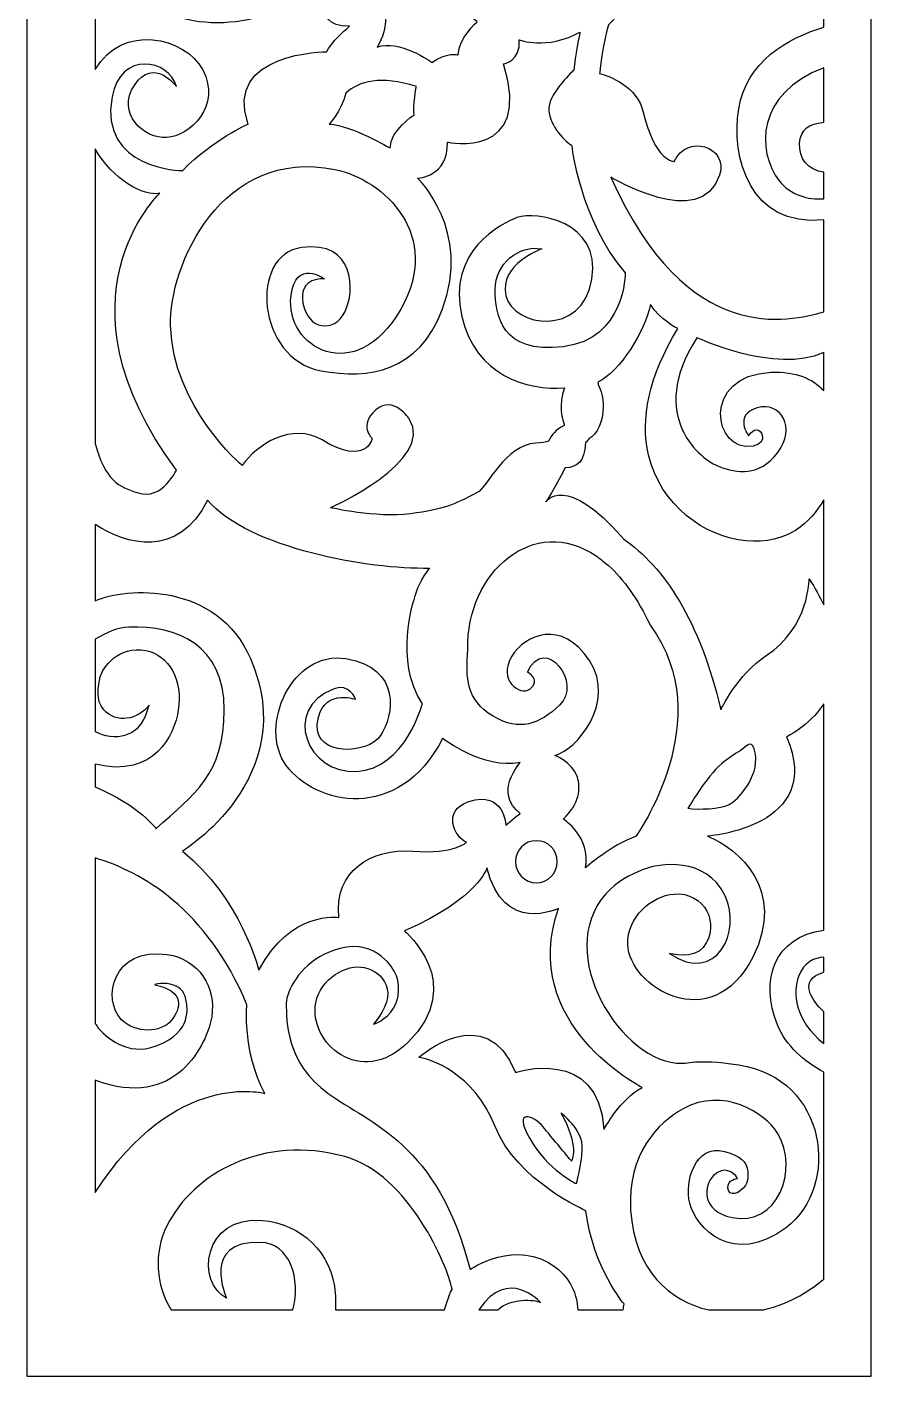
# Model space of a CAD drawing. Header units: centimetres. Extents: x 7.8 to 13.8, y -9 to 9.
# Drawn here: x 7.84 to 13.84, y -9 to 0.6 of the extents above; entities that cross this region are included whole.
import ezdxf

# ---------------------------------------------------------------- set-up
doc = ezdxf.new("R2010")
doc.units = ezdxf.units.CM
doc.header["$MEASUREMENT"] = 0
doc.layers.add('layer 1', color=7, linetype='Continuous')

msp = doc.modelspace()

# ---------------------------------------------------------------- linework, layer by layer
at = {"layer": 'layer 1', "color": 250}
for points, knots in [([(7.83792, 9.00077), (7.83792, 9.00077), (13.84454, 9.00077), (13.84454, 9.00077), (13.84454, 9.00077), (13.84454, 9.00077), (13.84454, -9.00021), (13.84454, -9.00021), (13.84454, -9.00021), (13.84454, -9.00021), (7.83792, -9.00021), (7.83792, -9.00021), (7.83792, -9.00021), (7.83792, -9.00021), (7.83792, 9.00077), (7.83792, 9.00077)], [0, 0, 0, 0, 0.2, 0.2, 0.2, 0.2, 0.4, 0.4, 0.4, 0.4, 0.6, 0.6, 0.6, 0.6, 1, 1, 1, 1]), ([(8.32362, 0.29849), (8.32362, 0.29849), (8.32362, 1.13386), (8.32362, 1.13386), (8.32362, 1.13386), (8.51011, 0.91264), (8.78817, 0.67223), (9.06312, 0.63955), (9.06312, 0.63955), (9.51337, 0.586), (10.07403, 0.8109), (10.03155, 1.45346), (10.03155, 1.45346), (10.01239, 1.74359), (9.78606, 1.95248), (9.51296, 1.97455), (9.51296, 1.97455), (9.07981, 2.00955), (9.04456, 1.52307), (9.25851, 1.42134), (9.25851, 1.42134), (9.25851, 1.42134), (9.07163, 1.82919), (9.49637, 1.81757), (9.49637, 1.81757), (9.88782, 1.80687), (9.81494, 0.98176), (9.34344, 1.0358), (9.34344, 1.0358), (8.87621, 1.08935), (8.6519, 1.57066), (8.83375, 1.93537), (8.83375, 1.93537), (9.02063, 2.3102), (9.52185, 2.58864), (10.09952, 2.428), (10.09952, 2.428), (10.56027, 2.29987), (10.8301, 1.64621), (10.86407, 1.48558), (10.86407, 1.48558), (10.86407, 1.48558), (10.58375, 0.95014), (11.04249, 0.63955), (11.04249, 0.63955), (11.04249, 0.63955), (10.90656, 0.52174), (10.90656, 0.40396), (10.90656, 0.40396), (10.90656, 0.40396), (10.82161, 0.42537), (10.71966, 0.35039), (10.71966, 0.35039), (10.71966, 0.35039), (10.4818, 0.52174), (10.32889, 0.45751), (10.32889, 0.45751), (10.32889, 0.45751), (10.54334, 0.78883), (10.16748, 0.90728), (10.16748, 0.90728), (9.96359, 0.97154), (9.82767, 0.59672), (10.1335, 0.60741), (10.1335, 0.60741), (10.1335, 0.60741), (10.06784, 0.55138), (10.02755, 0.50596), (10.02755, 0.50596), (9.98714, 0.46036), (9.97208, 0.42537), (9.97208, 0.42537), (9.97208, 0.42537), (9.97208, 0.42537), (9.23302, 0.42537), (9.41141, -0.08869), (9.41141, -0.08869), (9.41141, -0.08869), (9.16505, -0.19578), (8.94419, -0.42064), (8.94419, -0.42064), (8.94419, -0.42064), (8.35034, -0.41295), (8.44296, 0.10409), (8.44296, 0.10409), (8.50245, 0.43608), (8.85074, 0.37182), (8.9017, 0.17906), (8.9017, 0.17906), (8.9017, 0.17906), (8.7403, 0.39325), (8.60438, 0.18975), (8.60438, 0.18975), (8.46845, -0.01372), (8.67233, -0.19578), (8.83375, -0.18507), (8.83375, -0.18507), (8.99516, -0.17436), (9.22453, 0.03983), (9.0886, 0.29685), (9.0886, 0.29685), (8.96546, 0.52969), (8.51482, 0.63458), (8.32362, 0.29849)], [0, 0, 0, 0, 0.037037, 0.037037, 0.037037, 0.037037, 0.0740741, 0.0740741, 0.0740741, 0.0740741, 0.1111111, 0.1111111, 0.1111111, 0.1111111, 0.1481481, 0.1481481, 0.1481481, 0.1481481, 0.1851852, 0.1851852, 0.1851852, 0.1851852, 0.2222222, 0.2222222, 0.2222222, 0.2222222, 0.2592593, 0.2592593, 0.2592593, 0.2592593, 0.2962963, 0.2962963, 0.2962963, 0.2962963, 0.3333333, 0.3333333, 0.3333333, 0.3333333, 0.3703704, 0.3703704, 0.3703704, 0.3703704, 0.4074074, 0.4074074, 0.4074074, 0.4074074, 0.4444444, 0.4444444, 0.4444444, 0.4444444, 0.4814815, 0.4814815, 0.4814815, 0.4814815, 0.5185185, 0.5185185, 0.5185185, 0.5185185, 0.5555556, 0.5555556, 0.5555556, 0.5555556, 0.5925926, 0.5925926, 0.5925926, 0.5925926, 0.6296296, 0.6296296, 0.6296296, 0.6296296, 0.6666667, 0.6666667, 0.6666667, 0.6666667, 0.7037037, 0.7037037, 0.7037037, 0.7037037, 0.7407407, 0.7407407, 0.7407407, 0.7407407, 0.7777778, 0.7777778, 0.7777778, 0.7777778, 0.8148148, 0.8148148, 0.8148148, 0.8148148, 0.8518519, 0.8518519, 0.8518519, 0.8518519, 0.8888889, 0.8888889, 0.8888889, 0.8888889, 0.9259259, 0.9259259, 0.9259259, 0.9259259, 1, 1, 1, 1]), ([(13.5076, 1.01509), (13.5076, 1.01509), (13.5076, 0.60117), (13.5076, 0.60117), (13.5076, 0.60117), (13.25006, 0.52038), (12.95991, 0.35983), (12.90289, 0.01842), (12.90289, 0.01842), (12.84675, -0.31774), (12.97965, -0.8281), (13.5076, -0.77004), (13.5076, -0.77004), (13.5076, -0.77004), (13.5076, -1.42633), (13.5076, -1.42633), (13.5076, -1.42633), (13.26756, -1.4902), (12.53573, -1.68877), (11.99392, -0.46706), (11.99392, -0.46706), (11.99392, -0.46706), (12.63241, -0.85564), (12.76698, -0.45278), (12.76698, -0.45278), (12.83494, -0.24931), (12.5291, -0.15293), (12.44415, -0.3564), (12.44415, -0.3564), (12.44415, -0.3564), (12.30528, -0.35441), (12.22329, -0.003), (12.22329, -0.003), (12.18083, 0.17906), (11.98543, 0.25401), (11.91322, 0.27008), (11.91322, 0.27008), (11.91322, 0.27008), (11.93446, 0.49498), (11.97692, 0.61815), (11.97692, 0.61815), (11.97692, 0.61815), (12.27427, 0.89657), (12.28701, 1.21251), (12.28701, 1.21251), (12.28701, 1.21251), (12.77027, 0.74794), (13.5076, 1.01509)], [0, 0, 0, 0, 0.0769231, 0.0769231, 0.0769231, 0.0769231, 0.1538462, 0.1538462, 0.1538462, 0.1538462, 0.2307692, 0.2307692, 0.2307692, 0.2307692, 0.3076923, 0.3076923, 0.3076923, 0.3076923, 0.3846154, 0.3846154, 0.3846154, 0.3846154, 0.4615385, 0.4615385, 0.4615385, 0.4615385, 0.5384615, 0.5384615, 0.5384615, 0.5384615, 0.6153846, 0.6153846, 0.6153846, 0.6153846, 0.6923077, 0.6923077, 0.6923077, 0.6923077, 0.7692308, 0.7692308, 0.7692308, 0.7692308, 0.8461538, 0.8461538, 0.8461538, 0.8461538, 1, 1, 1, 1]), ([(11.66057, -2.22481), (11.64703, -2.18835), (11.63923, -2.14569), (11.63923, -2.10005), (11.63923, -2.10005), (11.63923, -2.0507), (11.64834, -2.00475), (11.664, -1.96646), (11.664, -1.96646), (11.39828, -1.98981), (11.02763, -1.87574), (10.93203, -1.45944), (10.93203, -1.45944), (10.82491, -0.99291), (11.21237, -0.79548), (11.3313, -0.75263), (11.3313, -0.75263), (11.45023, -0.7098), (11.92597, -0.77406), (11.85799, -1.19171), (11.85799, -1.19171), (11.79004, -1.60937), (11.29732, -1.53442), (11.24635, -1.30952), (11.24635, -1.30952), (11.19537, -1.08464), (11.50121, -0.97753), (11.50121, -0.97753), (11.50121, -0.97753), (11.33979, -0.94541), (11.16991, -1.08464), (11.16991, -1.26669), (11.16991, -1.26669), (11.16991, -1.44873), (11.21237, -1.7272), (11.65411, -1.67363), (11.65411, -1.67363), (12.09585, -1.6201), (12.09585, -1.14888), (12.09585, -1.14888), (12.09585, -1.14888), (11.77304, -0.77406), (11.71358, -0.23859), (11.71358, -0.23859), (11.71358, -0.23859), (11.65411, -0.20647), (11.54367, -0.07796), (11.55218, 0.02912), (11.55218, 0.02912), (11.56067, 0.13621), (11.73058, 0.29685), (11.73058, 0.29685), (11.73058, 0.29685), (11.73541, 0.38232), (11.77304, 0.5646), (11.77304, 0.5646), (11.77304, 0.5646), (11.53518, 0.43608), (11.33979, 0.51103), (11.33979, 0.51103), (11.33979, 0.51103), (11.35679, 0.36111), (11.22937, 0.3397), (11.22937, 0.3397), (11.22937, 0.3397), (11.44174, -0.34569), (10.8301, -0.21719), (10.8301, -0.21719), (10.8301, -0.21719), (10.83859, -0.46349), (10.61773, -0.47421), (10.61773, -0.47421), (10.61773, -0.47421), (10.61773, -0.47421), (11.00713, -0.84439), (10.79245, -1.41009), (10.79245, -1.41009), (10.6249, -1.85159), (10.27321, -1.90915), (9.92962, -1.84498), (9.92962, -1.84498), (9.47088, -1.75931), (9.41582, -1.01636), (9.79369, -0.96681), (9.79369, -0.96681), (10.17078, -0.91739), (10.17596, -1.2774), (10.09952, -1.42732), (10.09952, -1.42732), (10.02306, -1.57725), (9.83618, -1.55584), (9.80218, -1.36306), (9.80218, -1.36306), (9.7682, -1.17031), (9.95511, -1.19171), (9.95511, -1.19171), (9.95511, -1.19171), (9.95511, -1.19171), (9.75122, -1.04179), (9.71723, -1.30952), (9.71723, -1.30952), (9.66979, -1.68339), (10.17847, -1.96559), (10.4988, -1.40592), (10.4988, -1.40592), (10.79755, -0.88389), (10.38276, -0.48358), (10.02941, -0.41191), (10.02941, -0.41191), (9.22086, -0.24788), (8.84673, -1.1014), (8.85913, -1.52368), (8.85913, -1.52368), (8.8761, -2.10198), (9.36893, -2.51967), (9.36893, -2.51967), (9.36893, -2.51967), (9.47088, -2.36973), (9.72574, -2.20909), (9.93811, -2.33761), (9.93811, -2.33761), (10.25323, -2.52829), (10.29492, -2.3269), (10.29492, -2.3269), (10.29492, -2.3269), (10.29492, -2.3269), (10.19296, -2.23052), (10.3204, -2.12342), (10.3204, -2.12342), (10.44782, -2.01633), (10.55826, -2.18768), (10.55826, -2.18768), (10.55826, -2.18768), (10.74514, -2.48753), (9.99757, -2.81952), (9.99757, -2.81952), (9.99757, -2.81952), (9.99757, -2.81952), (10.3204, -2.8945), (10.56675, -2.86236), (10.56675, -2.86236), (10.81312, -2.83024), (10.87258, -2.79812), (11.04249, -2.71243), (11.04249, -2.71243), (11.10696, -2.6799), (11.2465, -2.36893), (11.45872, -2.35904), (11.45872, -2.35904), (11.49902, -2.35716), (11.52827, -2.35301), (11.55009, -2.34698), (11.55009, -2.34698), (11.57534, -2.29389), (11.59752, -2.26823), (11.66063, -2.23469), (11.66063, -2.23469), (11.66057, -2.23138), (11.66055, -2.22808), (11.66057, -2.22481)], [0, 0, 0, 0, 0.0243902, 0.0243902, 0.0243902, 0.0243902, 0.0487805, 0.0487805, 0.0487805, 0.0487805, 0.0731707, 0.0731707, 0.0731707, 0.0731707, 0.097561, 0.097561, 0.097561, 0.097561, 0.1219512, 0.1219512, 0.1219512, 0.1219512, 0.1463415, 0.1463415, 0.1463415, 0.1463415, 0.1707317, 0.1707317, 0.1707317, 0.1707317, 0.195122, 0.195122, 0.195122, 0.195122, 0.2195122, 0.2195122, 0.2195122, 0.2195122, 0.2439024, 0.2439024, 0.2439024, 0.2439024, 0.2682927, 0.2682927, 0.2682927, 0.2682927, 0.2926829, 0.2926829, 0.2926829, 0.2926829, 0.3170732, 0.3170732, 0.3170732, 0.3170732, 0.3414634, 0.3414634, 0.3414634, 0.3414634, 0.3658537, 0.3658537, 0.3658537, 0.3658537, 0.3902439, 0.3902439, 0.3902439, 0.3902439, 0.4146341, 0.4146341, 0.4146341, 0.4146341, 0.4390244, 0.4390244, 0.4390244, 0.4390244, 0.4634146, 0.4634146, 0.4634146, 0.4634146, 0.4878049, 0.4878049, 0.4878049, 0.4878049, 0.5121951, 0.5121951, 0.5121951, 0.5121951, 0.5365854, 0.5365854, 0.5365854, 0.5365854, 0.5609756, 0.5609756, 0.5609756, 0.5609756, 0.5853659, 0.5853659, 0.5853659, 0.5853659, 0.6097561, 0.6097561, 0.6097561, 0.6097561, 0.6341463, 0.6341463, 0.6341463, 0.6341463, 0.6585366, 0.6585366, 0.6585366, 0.6585366, 0.6829268, 0.6829268, 0.6829268, 0.6829268, 0.7073171, 0.7073171, 0.7073171, 0.7073171, 0.7317073, 0.7317073, 0.7317073, 0.7317073, 0.7560976, 0.7560976, 0.7560976, 0.7560976, 0.7804878, 0.7804878, 0.7804878, 0.7804878, 0.804878, 0.804878, 0.804878, 0.804878, 0.8292683, 0.8292683, 0.8292683, 0.8292683, 0.8536585, 0.8536585, 0.8536585, 0.8536585, 0.8780488, 0.8780488, 0.8780488, 0.8780488, 0.902439, 0.902439, 0.902439, 0.902439, 0.9268293, 0.9268293, 0.9268293, 0.9268293, 0.9512195, 0.9512195, 0.9512195, 0.9512195, 1, 1, 1, 1]), ([(13.5076, 0.31166), (13.5076, 0.31166), (13.5076, -0.07599), (13.5076, -0.07599), (13.5076, -0.07599), (13.40507, -0.08938), (13.34273, -0.12029), (13.33614, -0.2279), (13.33614, -0.2279), (13.32983, -0.33143), (13.39394, -0.4171), (13.5076, -0.43222), (13.5076, -0.43222), (13.5076, -0.43222), (13.5076, -0.62061), (13.5076, -0.62061), (13.5076, -0.62061), (13.40014, -0.62983), (13.26925, -0.59409), (13.19233, -0.4946), (13.19233, -0.4946), (13.02584, -0.27927), (13.02955, 0.12936), (13.5076, 0.31166)], [0, 0, 0, 0, 0.1428571, 0.1428571, 0.1428571, 0.1428571, 0.2857143, 0.2857143, 0.2857143, 0.2857143, 0.4285714, 0.4285714, 0.4285714, 0.4285714, 0.5714286, 0.5714286, 0.5714286, 0.5714286, 0.7142857, 0.7142857, 0.7142857, 0.7142857, 1, 1, 1, 1]), ([(9.98908, -0.08869), (9.98908, -0.08869), (10.07244, 0.00019), (10.10704, 0.13139), (10.10704, 0.13139), (10.2021, 0.21768), (10.35434, 0.25797), (10.60922, 0.17906), (10.60922, 0.17906), (10.60922, 0.17906), (10.58375, 0.03983), (10.59224, -0.02443), (10.59224, -0.02443), (10.59224, -0.02443), (10.42233, -0.13152), (10.42233, -0.26002), (10.42233, -0.26002), (10.42233, -0.26002), (10.15048, -0.09938), (9.98908, -0.08869)], [0, 0, 0, 0, 0.1666667, 0.1666667, 0.1666667, 0.1666667, 0.3333333, 0.3333333, 0.3333333, 0.3333333, 0.5, 0.5, 0.5, 0.5, 0.6666667, 0.6666667, 0.6666667, 0.6666667, 1, 1, 1, 1]), ([(8.32362, -2.36366), (8.32362, -2.36366), (8.32362, -0.26611), (8.32362, -0.26611), (8.32362, -0.26611), (8.4422, -0.47896), (8.67026, -0.6083), (8.78277, -0.58128), (8.78277, -0.58128), (8.78277, -0.58128), (7.99273, -1.33094), (8.9017, -2.55179), (8.9017, -2.55179), (8.9017, -2.55179), (8.79947, -2.76842), (8.62958, -2.71485), (8.62958, -2.71485), (8.48905, -2.67057), (8.39505, -2.62856), (8.32362, -2.36366)], [0, 0, 0, 0, 0.1666667, 0.1666667, 0.1666667, 0.1666667, 0.3333333, 0.3333333, 0.3333333, 0.3333333, 0.5, 0.5, 0.5, 0.5, 0.6666667, 0.6666667, 0.6666667, 0.6666667, 1, 1, 1, 1]), ([(13.5076, -2.76287), (13.5076, -2.76287), (13.5076, -3.51118), (13.5076, -3.51118), (13.5076, -3.51118), (13.48015, -3.45264), (13.44606, -3.3911), (13.40409, -3.32624), (13.40409, -3.32624), (13.40409, -3.32624), (13.40781, -3.66773), (13.09826, -3.87241), (13.09826, -3.87241), (12.89302, -4.00815), (12.77545, -4.25795), (12.77545, -4.25795), (12.77545, -4.25795), (12.62645, -3.61896), (12.37021, -3.24087), (12.08432, -3.04265), (12.08432, -3.04265), (12.08432, -3.04265), (12.08427, -3.04254), (12.08427, -3.04254), (12.08427, -3.04254), (11.668, -2.56061), (11.52967, -2.77853), (11.52967, -2.77853), (11.52967, -2.77853), (11.53486, -2.77684), (11.58819, -2.68988), (11.66802, -2.53693), (11.66802, -2.53693), (11.7601, -2.52812), (11.80464, -2.49756), (11.81227, -2.35631), (11.81227, -2.35631), (11.82125, -2.34802), (11.82944, -2.33906), (11.83695, -2.32955), (11.83695, -2.32955), (11.89605, -2.29715), (11.9386, -2.20665), (11.9386, -2.10005), (11.9386, -2.10005), (11.9386, -2.03994), (11.92506, -1.98493), (11.90268, -1.94257), (11.90268, -1.94257), (11.90214, -1.93725), (11.90162, -1.93196), (11.90104, -1.92674), (11.90104, -1.92674), (12.05745, -1.84893), (12.23588, -1.56826), (12.27427, -1.37378), (12.27427, -1.37378), (12.34222, -1.48087), (12.46964, -1.54513), (12.46964, -1.54513), (12.46964, -1.54513), (12.2645, -1.87824), (12.20037, -2.19518), (12.2601, -2.44362), (12.2601, -2.44362), (12.34626, -2.80222), (12.66281, -3.02982), (12.95386, -3.05514), (12.95386, -3.05514), (13.25039, -3.08091), (13.41459, -2.92819), (13.5076, -2.76287)], [0, 0, 0, 0, 0.0526316, 0.0526316, 0.0526316, 0.0526316, 0.1052632, 0.1052632, 0.1052632, 0.1052632, 0.1578947, 0.1578947, 0.1578947, 0.1578947, 0.2105263, 0.2105263, 0.2105263, 0.2105263, 0.2631579, 0.2631579, 0.2631579, 0.2631579, 0.3157895, 0.3157895, 0.3157895, 0.3157895, 0.3684211, 0.3684211, 0.3684211, 0.3684211, 0.4210526, 0.4210526, 0.4210526, 0.4210526, 0.4736842, 0.4736842, 0.4736842, 0.4736842, 0.5263158, 0.5263158, 0.5263158, 0.5263158, 0.5789474, 0.5789474, 0.5789474, 0.5789474, 0.6315789, 0.6315789, 0.6315789, 0.6315789, 0.6842105, 0.6842105, 0.6842105, 0.6842105, 0.7368421, 0.7368421, 0.7368421, 0.7368421, 0.7894737, 0.7894737, 0.7894737, 0.7894737, 0.8421053, 0.8421053, 0.8421053, 0.8421053, 0.8947368, 0.8947368, 0.8947368, 0.8947368, 1, 1, 1, 1]), ([(13.5076, -1.71521), (13.5076, -1.71521), (13.5076, -1.98531), (13.5076, -1.98531), (13.5076, -1.98531), (13.43144, -1.90308), (13.31264, -1.84785), (13.13226, -1.85569), (13.13226, -1.85569), (12.63105, -1.87749), (12.72154, -2.43505), (13.00484, -2.38044), (13.00484, -2.38044), (13.0596, -2.3699), (13.07852, -2.33759), (13.07001, -2.30545), (13.07001, -2.30545), (13.06152, -2.25549), (13.00616, -2.24888), (12.97367, -2.30905), (12.97367, -2.30905), (12.97367, -2.30905), (12.86325, -2.15913), (13.03316, -2.10915), (13.03316, -2.10915), (13.20371, -2.05897), (13.31348, -2.25194), (13.1804, -2.42686), (13.1804, -2.42686), (13.04731, -2.60178), (12.89157, -2.57322), (12.76413, -2.5268), (12.76413, -2.5268), (12.63671, -2.48041), (12.2431, -2.17341), (12.60557, -1.60937), (12.60557, -1.60937), (12.60557, -1.60937), (13.16382, -1.8741), (13.5076, -1.71521)], [0, 0, 0, 0, 0.0909091, 0.0909091, 0.0909091, 0.0909091, 0.1818182, 0.1818182, 0.1818182, 0.1818182, 0.2727273, 0.2727273, 0.2727273, 0.2727273, 0.3636364, 0.3636364, 0.3636364, 0.3636364, 0.4545455, 0.4545455, 0.4545455, 0.4545455, 0.5454545, 0.5454545, 0.5454545, 0.5454545, 0.6363636, 0.6363636, 0.6363636, 0.6363636, 0.7272727, 0.7272727, 0.7272727, 0.7272727, 0.8181818, 0.8181818, 0.8181818, 0.8181818, 1, 1, 1, 1]), ([(8.32362, -3.48346), (8.32362, -3.48346), (8.32362, -2.93817), (8.32362, -2.93817), (8.32362, -2.93817), (8.54018, -3.08231), (8.91377, -3.18888), (9.12258, -2.76598), (9.12258, -2.76598), (9.41839, -3.11091), (10.27262, -3.26066), (10.70158, -3.25116), (10.70158, -3.25116), (10.70158, -3.25116), (10.70207, -3.25077), (10.70207, -3.25077), (10.70207, -3.25077), (10.64803, -3.32244), (10.60986, -3.39907), (10.59222, -3.47618), (10.59222, -3.47618), (10.59222, -3.47618), (10.4478, -3.90455), (10.65168, -4.21512), (10.65168, -4.21512), (10.65168, -4.21512), (10.53275, -4.67563), (10.18445, -4.69703), (10.18445, -4.69703), (9.83615, -4.71844), (9.64394, -4.25508), (10.02304, -4.10802), (10.02304, -4.10802), (10.13348, -4.06519), (10.17594, -4.18298), (10.17594, -4.18298), (10.17594, -4.18298), (10.17594, -4.18298), (9.92424, -4.09852), (9.90411, -4.36504), (9.90411, -4.36504), (9.88713, -4.58994), (10.26092, -4.57923), (10.35436, -4.44002), (10.35436, -4.44002), (10.4478, -4.30078), (10.50813, -3.96108), (10.10799, -3.89384), (10.10799, -3.89384), (9.72571, -3.82958), (9.47935, -4.37576), (9.68323, -4.6542), (9.68323, -4.6542), (9.88713, -4.93264), (10.48178, -5.07186), (10.7961, -4.46142), (10.7961, -4.46142), (10.7961, -4.46142), (11.08493, -4.68632), (11.34828, -4.63277), (11.34828, -4.63277), (11.34828, -4.63277), (11.15291, -4.84696), (11.34828, -4.99688), (11.34828, -4.99688), (11.34828, -4.99688), (11.27181, -5.05043), (11.24633, -5.08257), (11.24633, -5.08257), (11.24633, -5.08257), (11.2362, -4.82793), (10.98298, -4.91122), (10.98298, -4.91122), (10.78761, -4.97548), (10.88105, -5.16823), (10.966, -5.20038), (10.966, -5.20038), (10.966, -5.20038), (10.88105, -5.28604), (10.58373, -5.26461), (10.58373, -5.26461), (10.28638, -5.24321), (10.02304, -5.40385), (10.05701, -5.73582), (10.05701, -5.73582), (10.05701, -5.73582), (9.7172, -5.68229), (9.48786, -6.11066), (9.48786, -6.11066), (9.48786, -6.11066), (9.36042, -5.5966), (8.94416, -5.26461), (8.94416, -5.26461), (8.94416, -5.26461), (9.79587, -4.74317), (9.42839, -3.89384), (9.42839, -3.89384), (9.19196, -3.34745), (8.53895, -3.38162), (8.32362, -3.48346)], [0, 0, 0, 0, 0.0384615, 0.0384615, 0.0384615, 0.0384615, 0.0769231, 0.0769231, 0.0769231, 0.0769231, 0.1153846, 0.1153846, 0.1153846, 0.1153846, 0.1538462, 0.1538462, 0.1538462, 0.1538462, 0.1923077, 0.1923077, 0.1923077, 0.1923077, 0.2307692, 0.2307692, 0.2307692, 0.2307692, 0.2692308, 0.2692308, 0.2692308, 0.2692308, 0.3076923, 0.3076923, 0.3076923, 0.3076923, 0.3461538, 0.3461538, 0.3461538, 0.3461538, 0.3846154, 0.3846154, 0.3846154, 0.3846154, 0.4230769, 0.4230769, 0.4230769, 0.4230769, 0.4615385, 0.4615385, 0.4615385, 0.4615385, 0.5, 0.5, 0.5, 0.5, 0.5384615, 0.5384615, 0.5384615, 0.5384615, 0.5769231, 0.5769231, 0.5769231, 0.5769231, 0.6153846, 0.6153846, 0.6153846, 0.6153846, 0.6538462, 0.6538462, 0.6538462, 0.6538462, 0.6923077, 0.6923077, 0.6923077, 0.6923077, 0.7307692, 0.7307692, 0.7307692, 0.7307692, 0.7692308, 0.7692308, 0.7692308, 0.7692308, 0.8076923, 0.8076923, 0.8076923, 0.8076923, 0.8461538, 0.8461538, 0.8461538, 0.8461538, 0.8846154, 0.8846154, 0.8846154, 0.8846154, 0.9230769, 0.9230769, 0.9230769, 0.9230769, 1, 1, 1, 1]), ([(11.97731, -3.23195), (11.95055, -3.21063), (11.92247, -3.1883), (11.89286, -3.16482), (11.89286, -3.16482), (11.44649, -2.8594), (10.9646, -3.27742), (10.97449, -3.82958), (10.97449, -3.82958), (10.96162, -4.03508), (10.96002, -4.18559), (11.15539, -4.30337), (11.15539, -4.30337), (11.34402, -4.41712), (11.48468, -4.3583), (11.6286, -4.22583), (11.6286, -4.22583), (11.79393, -4.07368), (11.52667, -3.71177), (11.39925, -3.99022), (11.39925, -3.99022), (11.39925, -3.99022), (11.50306, -4.04554), (11.41623, -4.11159), (11.41623, -4.11159), (11.34791, -4.16356), (11.18403, -4.04735), (11.28879, -3.876), (11.28879, -3.876), (11.38221, -3.7232), (11.6456, -3.60827), (11.84099, -3.90812), (11.84099, -3.90812), (12.03639, -4.20799), (11.7447, -4.54711), (11.59463, -4.58279), (11.59463, -4.58279), (11.59463, -4.58279), (11.71677, -4.62569), (11.75492, -4.73691), (11.75492, -4.73691), (11.78045, -4.81136), (11.76991, -4.93023), (11.65409, -5.03615), (11.65409, -5.03615), (11.65409, -5.03615), (11.85514, -5.16111), (11.81268, -5.38242), (11.81268, -5.38242), (11.81268, -5.38242), (11.9939, -5.22178), (12.17229, -5.15754), (12.17229, -5.15754), (12.17229, -5.15754), (12.76737, -4.32422), (12.27424, -3.65825), (12.27424, -3.65825), (12.18407, -3.467), (12.08265, -3.32771), (11.97731, -3.23195)], [0, 0, 0, 0, 0.0625, 0.0625, 0.0625, 0.0625, 0.125, 0.125, 0.125, 0.125, 0.1875, 0.1875, 0.1875, 0.1875, 0.25, 0.25, 0.25, 0.25, 0.3125, 0.3125, 0.3125, 0.3125, 0.375, 0.375, 0.375, 0.375, 0.4375, 0.4375, 0.4375, 0.4375, 0.5, 0.5, 0.5, 0.5, 0.5625, 0.5625, 0.5625, 0.5625, 0.625, 0.625, 0.625, 0.625, 0.6875, 0.6875, 0.6875, 0.6875, 0.75, 0.75, 0.75, 0.75, 0.8125, 0.8125, 0.8125, 0.8125, 0.875, 0.875, 0.875, 0.875, 1, 1, 1, 1]), ([(8.32362, -4.80641), (8.32362, -4.80641), (8.32362, -4.64619), (8.32362, -4.64619), (8.32362, -4.64619), (8.75128, -4.74615), (8.88669, -4.432), (8.91442, -4.26151), (8.91442, -4.26151), (8.94989, -4.04366), (8.84755, -3.86902), (8.68348, -3.83656), (8.68348, -3.83656), (8.48931, -3.79813), (8.37352, -3.9595), (8.35937, -4.02376), (8.35937, -4.02376), (8.3452, -4.08802), (8.3233, -4.1903), (8.38384, -4.25784), (8.38384, -4.25784), (8.47564, -4.36029), (8.62425, -4.328), (8.70806, -4.22529), (8.70806, -4.22529), (8.679, -4.32456), (8.6425, -4.40535), (8.54223, -4.43624), (8.54223, -4.43624), (8.4637, -4.46041), (8.38749, -4.44429), (8.32362, -4.41321), (8.32362, -4.41321), (8.32362, -4.41321), (8.32362, -3.75623), (8.32362, -3.75623), (8.32362, -3.75623), (8.40577, -3.70601), (8.48847, -3.67121), (8.56187, -3.66894), (8.56187, -3.66894), (8.91019, -3.65825), (9.24149, -3.79746), (9.24149, -4.25795), (9.24149, -4.25795), (9.24149, -4.71844), (9.02912, -4.85767), (8.75728, -5.10397), (8.75728, -5.10397), (8.75728, -5.10397), (8.63984, -4.94191), (8.32362, -4.80641)], [0, 0, 0, 0, 0.0714286, 0.0714286, 0.0714286, 0.0714286, 0.1428571, 0.1428571, 0.1428571, 0.1428571, 0.2142857, 0.2142857, 0.2142857, 0.2142857, 0.2857143, 0.2857143, 0.2857143, 0.2857143, 0.3571429, 0.3571429, 0.3571429, 0.3571429, 0.4285714, 0.4285714, 0.4285714, 0.4285714, 0.5, 0.5, 0.5, 0.5, 0.5714286, 0.5714286, 0.5714286, 0.5714286, 0.6428571, 0.6428571, 0.6428571, 0.6428571, 0.7142857, 0.7142857, 0.7142857, 0.7142857, 0.7857143, 0.7857143, 0.7857143, 0.7857143, 0.8571429, 0.8571429, 0.8571429, 0.8571429, 1, 1, 1, 1]), ([(13.5076, -4.21477), (13.5076, -4.21477), (13.5076, -5.82658), (13.5076, -5.82658), (13.5076, -5.82658), (13.15595, -5.87457), (13.0513, -6.17969), (13.17898, -6.50155), (13.17898, -6.50155), (13.23827, -6.65109), (13.37133, -6.7608), (13.5076, -6.83828), (13.5076, -6.83828), (13.5076, -6.83828), (13.5076, -8.31005), (13.5076, -8.31005), (13.5076, -8.31005), (13.42837, -8.37826), (13.27514, -8.48443), (13.07882, -8.52987), (13.07882, -8.52987), (13.07882, -8.52987), (12.69019, -8.52987), (12.69019, -8.52987), (12.69019, -8.52987), (12.41704, -8.466), (12.16333, -8.25713), (12.13406, -7.81878), (12.13406, -7.81878), (12.10739, -7.41888), (12.33226, -7.19463), (12.50681, -7.09827), (12.50681, -7.09827), (12.79176, -6.94092), (13.08681, -7.12188), (13.17898, -7.27261), (13.17898, -7.27261), (13.33612, -7.52965), (13.17716, -7.94104), (12.85617, -7.87233), (12.85617, -7.87233), (12.63103, -7.82414), (12.65227, -7.64209), (12.72447, -7.57246), (12.72447, -7.57246), (12.79668, -7.50286), (12.86466, -7.54569), (12.89438, -7.59388), (12.89438, -7.59388), (12.89438, -7.59388), (12.82126, -7.60036), (12.82643, -7.6635), (12.82643, -7.6635), (12.83198, -7.73143), (12.91278, -7.70013), (12.95088, -7.64423), (12.95088, -7.64423), (12.9751, -7.6087), (12.96996, -7.54975), (12.96296, -7.52077), (12.96296, -7.52077), (12.95343, -7.48128), (12.92276, -7.43245), (12.80094, -7.40113), (12.80094, -7.40113), (12.5928, -7.34758), (12.51623, -7.61589), (12.55457, -7.77059), (12.55457, -7.77059), (12.59706, -7.94194), (12.8604, -8.23108), (13.24268, -7.94194), (13.24268, -7.94194), (13.62497, -7.65279), (13.54002, -6.88171), (12.90287, -6.78533), (12.90287, -6.78533), (12.58485, -6.73723), (12.54852, -6.7825), (12.4605, -6.77335), (12.4605, -6.77335), (12.02455, -6.7279), (11.56285, -5.92462), (11.99522, -5.53055), (11.99522, -5.53055), (12.05408, -5.4769), (12.11335, -5.43815), (12.22379, -5.39531), (12.22379, -5.39531), (12.33423, -5.35246), (12.66801, -5.29565), (12.80638, -5.58308), (12.80638, -5.58308), (12.92609, -5.83172), (12.74568, -6.22112), (12.41017, -5.99285), (12.41017, -5.99285), (12.41017, -5.99285), (12.58245, -6.03649), (12.65067, -5.94933), (12.65067, -5.94933), (12.77949, -5.78472), (12.65926, -5.55165), (12.44253, -5.56924), (12.44253, -5.56924), (12.28185, -5.58228), (12.10786, -5.73454), (12.11283, -5.92859), (12.11283, -5.92859), (12.12041, -6.22464), (12.71002, -6.59828), (13.00482, -6.01428), (13.00482, -6.01428), (13.24268, -5.54306), (12.90287, -5.24321), (12.68201, -5.15754), (12.68201, -5.15754), (12.68201, -5.15754), (13.52302, -5.09326), (13.24268, -4.45073), (13.24268, -4.45073), (13.24268, -4.45073), (13.40103, -4.3791), (13.5076, -4.21477)], [0, 0, 0, 0, 0.03125, 0.03125, 0.03125, 0.03125, 0.0625, 0.0625, 0.0625, 0.0625, 0.09375, 0.09375, 0.09375, 0.09375, 0.125, 0.125, 0.125, 0.125, 0.15625, 0.15625, 0.15625, 0.15625, 0.1875, 0.1875, 0.1875, 0.1875, 0.21875, 0.21875, 0.21875, 0.21875, 0.25, 0.25, 0.25, 0.25, 0.28125, 0.28125, 0.28125, 0.28125, 0.3125, 0.3125, 0.3125, 0.3125, 0.34375, 0.34375, 0.34375, 0.34375, 0.375, 0.375, 0.375, 0.375, 0.40625, 0.40625, 0.40625, 0.40625, 0.4375, 0.4375, 0.4375, 0.4375, 0.46875, 0.46875, 0.46875, 0.46875, 0.5, 0.5, 0.5, 0.5, 0.53125, 0.53125, 0.53125, 0.53125, 0.5625, 0.5625, 0.5625, 0.5625, 0.59375, 0.59375, 0.59375, 0.59375, 0.625, 0.625, 0.625, 0.625, 0.65625, 0.65625, 0.65625, 0.65625, 0.6875, 0.6875, 0.6875, 0.6875, 0.71875, 0.71875, 0.71875, 0.71875, 0.75, 0.75, 0.75, 0.75, 0.78125, 0.78125, 0.78125, 0.78125, 0.8125, 0.8125, 0.8125, 0.8125, 0.84375, 0.84375, 0.84375, 0.84375, 0.875, 0.875, 0.875, 0.875, 0.90625, 0.90625, 0.90625, 0.90625, 0.9375, 0.9375, 0.9375, 0.9375, 1, 1, 1, 1]), ([(12.54185, -4.95941), (12.54185, -4.95941), (12.6735, -4.73451), (12.7797, -4.64349), (12.7797, -4.64349), (12.8261, -4.6037), (12.87071, -4.57715), (12.91241, -4.54961), (12.91241, -4.54961), (12.96613, -4.51415), (13.00374, -4.45367), (13.0218, -4.57387), (13.0218, -4.57387), (13.04651, -4.73831), (12.89863, -4.9005), (12.83491, -4.93264), (12.83491, -4.93264), (12.77119, -4.96476), (12.61405, -4.97012), (12.54185, -4.95941)], [0, 0, 0, 0, 0.1666667, 0.1666667, 0.1666667, 0.1666667, 0.3333333, 0.3333333, 0.3333333, 0.3333333, 0.5, 0.5, 0.5, 0.5, 0.6666667, 0.6666667, 0.6666667, 0.6666667, 1, 1, 1, 1]), ([(11.46295, -5.18964), (11.54505, -5.18964), (11.61162, -5.25679), (11.61162, -5.33959), (11.61162, -5.33959), (11.61162, -5.42238), (11.54505, -5.48951), (11.46295, -5.48951), (11.46295, -5.48951), (11.38085, -5.48951), (11.31428, -5.42238), (11.31428, -5.33959), (11.31428, -5.33959), (11.31428, -5.25679), (11.38085, -5.18964), (11.46295, -5.18964)], [0, 0, 0, 0, 0.2, 0.2, 0.2, 0.2, 0.4, 0.4, 0.4, 0.4, 0.6, 0.6, 0.6, 0.6, 1, 1, 1, 1]), ([(8.32362, -7.69316), (8.32362, -7.69316), (8.32362, -6.89487), (8.32362, -6.89487), (8.32362, -6.89487), (8.89718, -7.11316), (9.12115, -6.63407), (9.15228, -6.44263), (9.15228, -6.44263), (9.18628, -6.2338), (9.0615, -6.03303), (8.83638, -5.99983), (8.83638, -5.99983), (8.44562, -5.94216), (8.36909, -6.31891), (8.51126, -6.46395), (8.51126, -6.46395), (8.6093, -6.56398), (8.79271, -6.5578), (8.86381, -6.47067), (8.86381, -6.47067), (8.93319, -6.38565), (8.96633, -6.25972), (8.74672, -6.21536), (8.74672, -6.21536), (8.74672, -6.21536), (8.81482, -6.19235), (8.88161, -6.21734), (8.88161, -6.21734), (8.93362, -6.23676), (8.96568, -6.27337), (8.97363, -6.3439), (8.97363, -6.3439), (8.97888, -6.39029), (9.00905, -6.58232), (8.71214, -6.66375), (8.71214, -6.66375), (8.5299, -6.71373), (8.36231, -6.56128), (8.32839, -6.49818), (8.32839, -6.49818), (8.32708, -6.49574), (8.3255, -6.49319), (8.32362, -6.49067), (8.32362, -6.49067), (8.32362, -6.49067), (8.32362, -5.31276), (8.32362, -5.31276), (8.32362, -5.31276), (8.65319, -5.41121), (9.11599, -5.67169), (9.4029, -6.35696), (9.4029, -6.35696), (9.4029, -6.35696), (9.36891, -6.68895), (9.53032, -6.98881), (9.53032, -6.98881), (9.53032, -6.98881), (8.89569, -6.81063), (8.32362, -7.69316)], [0, 0, 0, 0, 0.0625, 0.0625, 0.0625, 0.0625, 0.125, 0.125, 0.125, 0.125, 0.1875, 0.1875, 0.1875, 0.1875, 0.25, 0.25, 0.25, 0.25, 0.3125, 0.3125, 0.3125, 0.3125, 0.375, 0.375, 0.375, 0.375, 0.4375, 0.4375, 0.4375, 0.4375, 0.5, 0.5, 0.5, 0.5, 0.5625, 0.5625, 0.5625, 0.5625, 0.625, 0.625, 0.625, 0.625, 0.6875, 0.6875, 0.6875, 0.6875, 0.75, 0.75, 0.75, 0.75, 0.8125, 0.8125, 0.8125, 0.8125, 0.875, 0.875, 0.875, 0.875, 1, 1, 1, 1]), ([(12.08023, -8.52987), (12.08023, -8.52987), (11.75818, -8.52987), (11.75818, -8.52987), (11.75818, -8.52987), (11.75313, -8.4177), (11.70338, -8.3053), (11.6016, -8.22762), (11.6016, -8.22762), (11.3218, -8.01407), (10.99149, -8.24179), (10.99149, -8.24179), (10.99149, -8.24179), (10.76212, -7.34222), (10.27789, -7.20299), (9.98057, -6.98881), (9.98057, -6.98881), (9.68323, -6.77464), (9.68323, -6.47477), (9.68323, -6.34625), (9.68323, -6.34625), (9.68323, -6.2624), (9.77835, -6.08219), (9.95614, -5.99631), (9.95614, -5.99631), (10.26174, -5.8487), (10.41147, -6.05126), (10.45126, -6.11809), (10.45126, -6.11809), (10.50068, -6.20114), (10.48726, -6.31586), (10.44687, -6.38258), (10.44687, -6.38258), (10.39477, -6.46868), (10.30338, -6.49618), (10.30338, -6.49618), (10.30338, -6.49618), (10.50342, -6.26167), (10.3681, -6.1236), (10.23806, -6.09284), (10.23806, -6.09284), (10.11423, -6.06355), (9.92614, -6.17194), (9.89314, -6.34288), (9.89314, -6.34288), (9.83831, -6.62681), (10.21275, -6.95606), (10.54973, -6.6247), (10.54973, -6.6247), (10.97449, -6.20704), (10.52424, -5.83222), (10.52424, -5.83222), (10.52424, -5.83222), (11.05944, -5.5966), (11.11042, -5.38242), (11.11042, -5.38242), (11.11042, -5.38242), (11.22935, -5.86434), (11.62011, -5.67158), (11.62011, -5.67158), (11.62011, -5.67158), (11.33128, -6.49618), (12.21476, -6.94597), (12.21476, -6.94597), (12.21476, -6.94597), (12.06306, -7.02473), (11.94292, -7.24584), (11.94292, -7.24584), (11.94292, -7.24584), (11.90895, -6.64612), (11.31428, -6.83888), (11.31428, -6.83888), (11.31428, -6.83888), (11.10193, -6.31413), (10.62619, -6.73179), (10.62619, -6.73179), (10.62619, -6.73179), (10.70266, -6.7425), (11.01698, -6.83888), (11.16988, -7.22442), (11.16988, -7.22442), (11.32279, -7.60995), (11.81551, -7.82414), (11.81551, -7.82414), (11.81551, -7.82414), (11.86646, -8.23108), (12.08734, -8.48812), (12.08734, -8.48812), (12.08734, -8.48812), (12.08518, -8.50233), (12.08276, -8.5162), (12.08023, -8.52987)], [0, 0, 0, 0, 0.0416667, 0.0416667, 0.0416667, 0.0416667, 0.0833333, 0.0833333, 0.0833333, 0.0833333, 0.125, 0.125, 0.125, 0.125, 0.1666667, 0.1666667, 0.1666667, 0.1666667, 0.2083333, 0.2083333, 0.2083333, 0.2083333, 0.25, 0.25, 0.25, 0.25, 0.2916667, 0.2916667, 0.2916667, 0.2916667, 0.3333333, 0.3333333, 0.3333333, 0.3333333, 0.375, 0.375, 0.375, 0.375, 0.4166667, 0.4166667, 0.4166667, 0.4166667, 0.4583333, 0.4583333, 0.4583333, 0.4583333, 0.5, 0.5, 0.5, 0.5, 0.5416667, 0.5416667, 0.5416667, 0.5416667, 0.5833333, 0.5833333, 0.5833333, 0.5833333, 0.625, 0.625, 0.625, 0.625, 0.6666667, 0.6666667, 0.6666667, 0.6666667, 0.7083333, 0.7083333, 0.7083333, 0.7083333, 0.75, 0.75, 0.75, 0.75, 0.7916667, 0.7916667, 0.7916667, 0.7916667, 0.8333333, 0.8333333, 0.8333333, 0.8333333, 0.875, 0.875, 0.875, 0.875, 0.9166667, 0.9166667, 0.9166667, 0.9166667, 1, 1, 1, 1]), ([(13.5076, -6.01968), (13.5076, -6.01968), (13.5076, -6.12658), (13.5076, -6.12658), (13.5076, -6.12658), (13.42381, -6.14928), (13.38135, -6.20227), (13.41258, -6.27666), (13.41258, -6.27666), (13.43006, -6.31828), (13.46172, -6.36651), (13.5076, -6.40721), (13.5076, -6.40721), (13.5076, -6.40721), (13.5076, -6.63232), (13.5076, -6.63232), (13.5076, -6.63232), (13.30098, -6.47188), (13.2867, -6.26726), (13.32841, -6.15587), (13.32841, -6.15587), (13.36776, -6.05081), (13.44544, -6.02316), (13.5076, -6.01968)], [0, 0, 0, 0, 0.1428571, 0.1428571, 0.1428571, 0.1428571, 0.2857143, 0.2857143, 0.2857143, 0.2857143, 0.4285714, 0.4285714, 0.4285714, 0.4285714, 0.5714286, 0.5714286, 0.5714286, 0.5714286, 0.7142857, 0.7142857, 0.7142857, 0.7142857, 1, 1, 1, 1]), ([(11.74753, -7.63138), (11.74753, -7.63138), (11.54365, -7.53498), (11.41623, -7.31008), (11.41623, -7.31008), (11.28879, -7.08521), (11.45021, -7.14944), (11.50967, -7.22442), (11.50967, -7.22442), (11.56914, -7.29939), (11.71355, -7.47072), (11.71355, -7.47072), (11.71355, -7.47072), (11.71355, -7.47072), (11.77302, -7.36363), (11.63709, -7.12804), (11.63709, -7.12804), (11.63709, -7.12804), (11.79851, -7.24584), (11.79002, -7.38506), (11.79002, -7.38506), (11.78153, -7.52427), (11.74753, -7.63138), (11.74753, -7.63138)], [0, 0, 0, 0, 0.1428571, 0.1428571, 0.1428571, 0.1428571, 0.2857143, 0.2857143, 0.2857143, 0.2857143, 0.4285714, 0.4285714, 0.4285714, 0.4285714, 0.5714286, 0.5714286, 0.5714286, 0.5714286, 0.7142857, 0.7142857, 0.7142857, 0.7142857, 1, 1, 1, 1]), ([(10.80873, -8.52987), (10.80873, -8.52987), (10.03241, -8.52987), (10.03241, -8.52987), (10.03241, -8.52987), (10.0344, -8.49257), (10.03423, -8.45375), (10.03155, -8.41315), (10.03155, -8.41315), (10.01237, -8.12299), (9.78606, -7.91412), (9.51293, -7.89205), (9.51293, -7.89205), (9.07979, -7.85706), (9.04454, -8.34353), (9.25849, -8.44527), (9.25849, -8.44527), (9.25849, -8.44527), (9.0716, -8.03742), (9.49634, -8.04904), (9.49634, -8.04904), (9.71362, -8.05496), (9.78775, -8.31171), (9.73012, -8.52987), (9.73012, -8.52987), (9.73012, -8.52987), (8.86351, -8.52987), (8.86351, -8.52987), (8.86351, -8.52987), (8.75512, -8.35189), (8.73706, -8.12511), (8.83372, -7.93123), (8.83372, -7.93123), (9.02061, -7.55641), (9.52183, -7.27796), (10.0995, -7.4386), (10.0995, -7.4386), (10.56025, -7.56673), (10.83007, -8.22037), (10.86405, -8.38101), (10.86405, -8.38101), (10.86405, -8.38101), (10.83321, -8.43982), (10.80873, -8.52987)], [0, 0, 0, 0, 0.0833333, 0.0833333, 0.0833333, 0.0833333, 0.1666667, 0.1666667, 0.1666667, 0.1666667, 0.25, 0.25, 0.25, 0.25, 0.3333333, 0.3333333, 0.3333333, 0.3333333, 0.4166667, 0.4166667, 0.4166667, 0.4166667, 0.5, 0.5, 0.5, 0.5, 0.5833333, 0.5833333, 0.5833333, 0.5833333, 0.6666667, 0.6666667, 0.6666667, 0.6666667, 0.75, 0.75, 0.75, 0.75, 0.8333333, 0.8333333, 0.8333333, 0.8333333, 1, 1, 1, 1]), ([(11.18874, -8.52987), (11.18874, -8.52987), (11.05452, -8.52987), (11.05452, -8.52987), (11.05452, -8.52987), (11.26188, -8.21659), (11.4927, -8.47741), (11.4927, -8.47741), (11.4927, -8.47741), (11.44988, -8.45427), (11.27741, -8.44306), (11.18874, -8.52987)], [0, 0, 0, 0, 0.25, 0.25, 0.25, 0.25, 0.5, 0.5, 0.5, 0.5, 1, 1, 1, 1])]:
    msp.add_open_spline(points, degree=3, knots=knots, dxfattribs=at)

doc.saveas('drawing.dxf')
